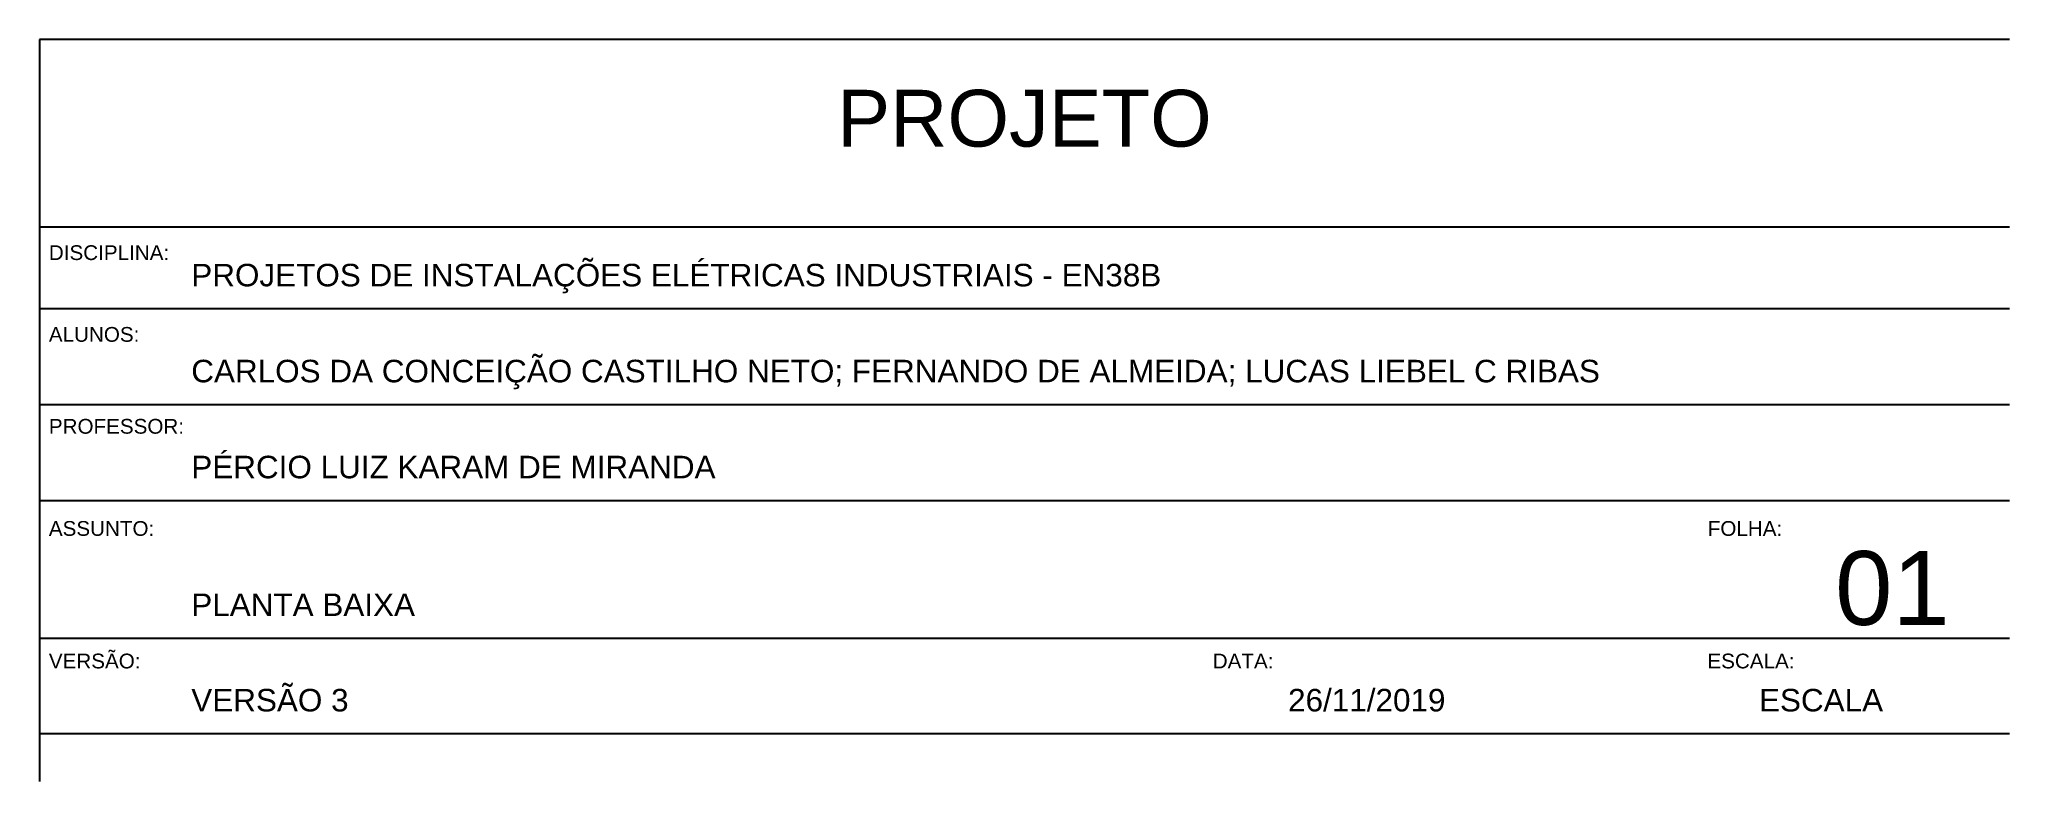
# Model space of a CAD drawing. Header units: millimetres. Extents: x 1007 to 1182, y -111 to -46.
import ezdxf
from ezdxf.enums import TextEntityAlignment as Align

# ---------------------------------------------------------------- set-up
doc = ezdxf.new("R2010")
doc.units = ezdxf.units.MM
doc.header["$LTSCALE"] = 0.5
doc.layers.get('0').update_dxf_attribs({"color": 250})
doc.layers.add('ARQ-FOLHA', color=7, linetype='Continuous')
doc.styles.add('arial', font='arial.ttf')
doc.styles.get("Standard").update_dxf_attribs({"font": 'arial.ttf'})

# ---------------------------------------------------------------- blocks, each defined once
blk = doc.blocks.new('legenda')
at = {"layer": 'ARQ-FOLHA'}
for p, q in [((0, 65.9), (-175, 65.9)), ((-175, 65.9), (-175, 0)), ((0, 49.24), (-175, 49.24)), ((0, 41.97), (-175, 41.97)), ((0, 33.45), (-175, 33.45)), ((-175, 33.45), (-175, 33.45)), ((0, 24.93), (-175, 24.93)), ((-175, 23.92), (-175, 23.92)), ((0, 12.7), (-175, 12.7)), ((0, 4.23), (-175, 4.23))]:
    blk.add_line(p, q, dxfattribs=at)
at = {"ltscale": 0.5}
for tag, p in [('MATERIA', (-161.51, 43.97)), ('NOME', (-161.51, 35.45)), ('PROFES', (-161.51, 26.93)), ('TITULO', (-161.51, 14.7)), ('VERSÃO', (-161.51, 6.23)), ('DATA', (-64.09, 6.23)), ('ESCALA', (-17.91, 6.56))]:
    blk.add_attdef(tag, p, '', height=2, dxfattribs=at)
at = {"layer": 'ARQ-FOLHA', "style": 'arial'}
blk.add_text('PROJETO', height=5.043, dxfattribs=at).set_placement((-87.5, 58.9), align=Align.MIDDLE_CENTER)
for s, height, p in [('DISCIPLINA:', 1.3112, (-174.16, 46.31)), ('ALUNOS:', 1.311, (-174.16, 39.05)), ('PROFESSOR:', 1.311, (-174.16, 30.89)), ('ASSUNTO:', 1.311, (-174.16, 21.82)), ('FOLHA:', 1.311, (-26.81, 21.82)), ('VERSÃO:', 1.311, (-174.16, 10.05)), ('DATA:', 1.311, (-70.78, 10.05)), ('ESCALA:', 1.311, (-26.84, 10.05))]:
    blk.add_text(s, height=height, dxfattribs=at).set_placement(p)
blk.add_attdef('01', (-15.5, 13.91), '', height=6.56, dxfattribs=at)

msp = doc.modelspace()

# ---------------------------------------------------------------- block references
at = {"ltscale": 0.5}
ref = msp.add_blockref('legenda', (1181.73, -111.5), dxfattribs=at)
ref.add_attrib('DATA', '26/11/2019', (1117.64, -105.27), dxfattribs={"ltscale": 0.5, "height": 2})
ref.add_attrib('VERSÃO', 'VERSÃO 3', (1020.22, -105.27), dxfattribs={"ltscale": 0.5, "height": 2})
ref.add_attrib('TITULO', 'PLANTA BAIXA', (1020.22, -96.8), dxfattribs={"ltscale": 0.5, "height": 2})
ref.add_attrib('PROFES', 'PÉRCIO LUIZ KARAM DE MIRANDA', (1020.22, -84.57), dxfattribs={"ltscale": 0.5, "height": 2})
ref.add_attrib('NOME', 'CARLOS DA CONCEIÇÃO CASTILHO NETO; FERNANDO DE ALMEIDA; LUCAS LIEBEL C RIBAS', (1020.22, -76.05), dxfattribs={"ltscale": 0.5, "height": 2})
ref.add_attrib('MATERIA', 'PROJETOS DE INSTALAÇÕES ELÉTRICAS INDUSTRIAIS - EN38B', (1020.22, -67.53), dxfattribs={"ltscale": 0.5, "height": 2})
ref.add_attrib('01', '01', (1166.23, -97.59), dxfattribs={"layer": 'ARQ-FOLHA', "ltscale": 0.5, "height": 6.556, "style": 'arial'})

# ---------------------------------------------------------------- texts
msp.add_attdef('ESCALA', (1159.47, -105.27), '1:1200', height=2, dxfattribs=at)

doc.saveas('drawing.dxf')
